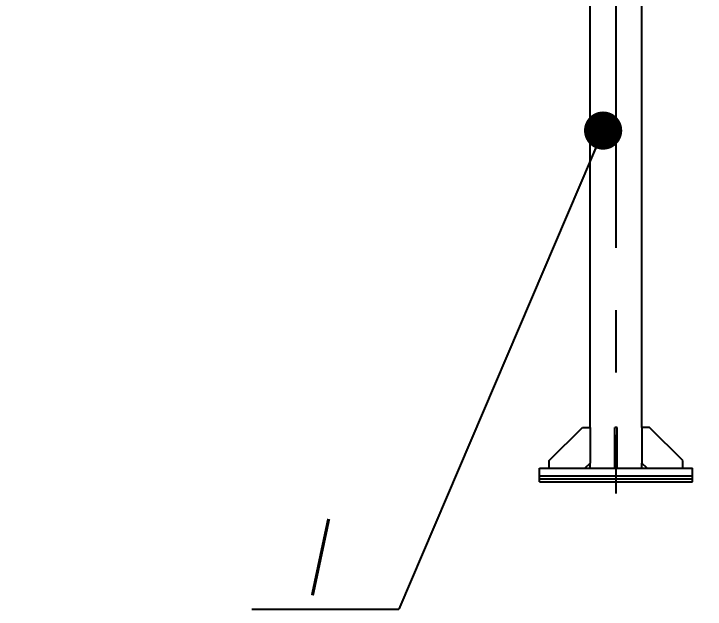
# Model space of a CAD drawing. Header units: millimetres. Extents: x 0 to 1189, y 0 to 841.
# Drawn here: x 245.1 to 299.4, y 641.2 to 688 of the extents above; entities that cross this region are included whole.
import ezdxf

# ---------------------------------------------------------------- set-up
doc = ezdxf.new("R2010")
doc.units = ezdxf.units.MM
doc.header["$LTSCALE"] = 65.395
doc.linetypes.add('CENTER', pattern=[0.6, 0.375, -0.075, 0.075, -0.075])
doc.layers.get('0').update_dxf_attribs({"linetype": 'CONTINUOUS'})
doc.layers.add('ALL_AXIS', color=7, linetype='CONTINUOUS')
doc.layers.add('ALL_DIMENSIONS', color=7, linetype='CONTINUOUS')
doc.styles.get("Standard").update_dxf_attribs({"font": 'txt', "width": 0.7})
doc.dimstyles.new('DIMSTYLE_2', dxfattribs={"dimtxt": 3.5, "dimasz": 3, "dimexe": 0.18, "dimexo": 0.0625, "dimgap": 0.09, "dimtad": 1, "dimlfac": 25, "dimdsep": 46, "dimtxsty": 'STANDARD', "dimblk": '_FILLED', "dimblk1": '_FILLED', "dimblk2": '_FILLED', "dimcen": 0.09, "dimadec": 0, "dimazin": 0, "dimtp": 2, "dimtm": 2, "dimtfac": 1, "dimtofl": 0, "dimtmove": 0, "dimatfit": 3, "dimldrblk": '_FILLED', "dimfxl": 1, "dimtolj": 1, "dimarcsym": 0})
doc.dimstyles.get("Standard").update_dxf_attribs({"dimtxt": 3.5, "dimasz": 3, "dimexe": 0.18, "dimexo": 0.0625, "dimgap": 0.09, "dimtad": 1, "dimdec": 5, "dimdsep": 46, "dimtxsty": 'STANDARD', "dimblk": '_FILLED', "dimblk1": '_FILLED', "dimblk2": '_FILLED', "dimcen": 0.09, "dimadec": 0, "dimazin": 0, "dimtol": 1, "dimtp": 1e-05, "dimtm": 1e-05, "dimtfac": 1, "dimtdec": 5, "dimtofl": 0, "dimtmove": 0, "dimatfit": 3, "dimldrblk": '_FILLED', "dimfxl": 1, "dimtolj": 1, "dimarcsym": 0})

# ---------------------------------------------------------------- blocks, each defined once
blk = doc.blocks.new('_FILLED')
at = {"color": 0, "linetype": 'BYBLOCK'}
blk.add_solid([(0, 0), (-1, 0.167), (-1, -0.167)], dxfattribs=at)
blk = doc.blocks.new('*D3')
at = {"layer": 'ALL_DIMENSIONS', "color": 2, "linetype": 'CONTINUOUS'}
for p, q in [((132.402, 666.841), (132.402, 725.427)), ((292.402, 694.115), (292.402, 725.427)), ((132.402, 723.427), (212.402, 723.427)), ((292.402, 723.427), (212.402, 723.427))]:
    blk.add_line(p, q, dxfattribs=at)
at = {"layer": 'ALL_DIMENSIONS', "color": 2, "linetype": 'CONTINUOUS', "xscale": 3, "yscale": 3, "zscale": 3, "rotation": 180}
blk.add_blockref('_FILLED', (132.402, 723.427), dxfattribs=at)
at = {"layer": 'ALL_DIMENSIONS', "color": 2, "linetype": 'CONTINUOUS', "xscale": 3, "yscale": 3, "zscale": 3}
blk.add_blockref('_FILLED', (292.402, 723.427), dxfattribs=at)
blk = doc.blocks.new('*D4')
at = {"layer": 'ALL_DIMENSIONS', "color": 2, "linetype": 'CONTINUOUS'}
for p, q in [((132.402, 666.841), (132.402, 730.427)), ((452.402, 694.115), (452.402, 730.427)), ((132.402, 728.427), (292.402, 728.427)), ((452.402, 728.427), (292.402, 728.427))]:
    blk.add_line(p, q, dxfattribs=at)
at = {"layer": 'ALL_DIMENSIONS', "color": 2, "linetype": 'CONTINUOUS', "xscale": 3, "yscale": 3, "zscale": 3, "rotation": 180}
blk.add_blockref('_FILLED', (132.402, 728.427), dxfattribs=at)
at = {"layer": 'ALL_DIMENSIONS', "color": 2, "linetype": 'CONTINUOUS', "xscale": 3, "yscale": 3, "zscale": 3}
blk.add_blockref('_FILLED', (452.402, 728.427), dxfattribs=at)
blk = doc.blocks.new('BOM BALLOON 57_BL1', base_point=(269.57, 644.732))
at = {"color": 2, "linetype": 'CONTINUOUS'}
blk.add_line((263.808, 641.187), (275.332, 641.187), dxfattribs=at)
at = {"color": 2, "linetype": 'CONTINUOUS', "const_width": 0.25}
blk.add_lwpolyline([(269.832, 648.277), (268.557, 642.277)], dxfattribs=at)

msp = doc.modelspace()

# ---------------------------------------------------------------- linework, layer by layer
at = {"color": 7, "linetype": 'CONTINUOUS'}
for p, q in [((287.16175857, 652.86712965), (289.76175857, 655.46712965)), ((289.76175857, 655.46712965), (290.36175857, 655.46712965)), ((290.36175857, 655.46712965), (290.36175857, 652.66712965)), ((292.30175857, 652.26712965), (292.30175857, 655.46712965)), ((292.50175857, 655.46712965), (292.30175857, 655.46712965)), ((292.50175857, 652.26712965), (292.50175857, 655.46712965)), ((294.44175857, 655.46712965), (294.44175857, 652.66712965)), ((295.04175857, 655.46712965), (294.44175857, 655.46712965)), ((297.64175857, 652.86712965), (295.04175857, 655.46712965)), ((287.16175857, 652.26712965), (287.16175857, 652.86712965)), ((292.50175857, 652.86712965), (292.30175857, 652.86712965)), ((297.64175857, 652.26712965), (297.64175857, 652.86712965)), ((286.40175857, 651.18712965), (286.40175857, 652.26712965)), ((286.40175857, 652.26712965), (298.40175857, 652.26712965)), ((289.96175857, 652.26712965), (290.36175857, 652.66712965)), ((294.84175857, 652.26712965), (294.44175857, 652.66712965)), ((298.40175857, 651.18712965), (298.40175857, 652.26712965)), ((286.40175857, 651.66712965), (298.40175857, 651.66712965)), ((286.40175857, 651.42712965), (298.40175857, 651.42712965)), ((286.40175857, 651.18712965), (298.40175857, 651.18712965))]:
    msp.add_line(p, q, dxfattribs=at)
at = {"layer": 'ALL_AXIS', "color": 7, "linetype": 'CENTER'}
msp.add_line((292.40175857, 694.11512965), (292.40175857, 650.26712965), dxfattribs=at)
at = {"layer": 'ALL_AXIS', "color": 7, "linetype": 'CONTINUOUS'}
for p, q in [((290.36175857, 655.46712965), (290.36175857, 688.91512965)), ((294.44175857, 655.46712965), (294.44175857, 688.91512965)), ((290.36175857, 652.26712965), (290.36175857, 652.66712965)), ((294.44175857, 652.26712965), (294.44175857, 652.66712965))]:
    msp.add_line(p, q, dxfattribs=at)

# ---------------------------------------------------------------- block references
at = {"color": 2, "linetype": 'CONTINUOUS'}
msp.add_blockref('BOM BALLOON 57_BL1', (269.56961325, 644.73197047), dxfattribs=at)

# ---------------------------------------------------------------- dimensions: what is measured, and where the dimension line sits
at = {"layer": 'ALL_DIMENSIONS', "color": 2, "linetype": 'CONTINUOUS'}
for base, p2, picture, middle in [((452.40175857, 728.42712965), (452.40175857, 694.11512965), '*D4', (287.50175857, 729.30212965)), ((292.40175857, 723.42712965), (292.40175857, 694.11512965), '*D3', (207.50175857, 724.30212965))]:
    dim = msp.add_linear_dim(base=base, p1=(132.40175857, 666.84053102), p2=p2, dimstyle='DIMSTYLE_2', dxfattribs=at)
    dim.commit()
    dim.dimension.update_dxf_attribs({"geometry": picture, "text_midpoint": middle, "dimtype": 160})

# ---------------------------------------------------------------- leaders
at = {"color": 2, "linetype": 'CONTINUOUS'}
msp.add_leader([(291.39185952, 678.79789447), (275.33163297, 641.18712965)], dimstyle='STANDARD', override={"dimtad": 0, "dimldrblk": 'DOT'}, dxfattribs=at)

doc.saveas('drawing.dxf')
